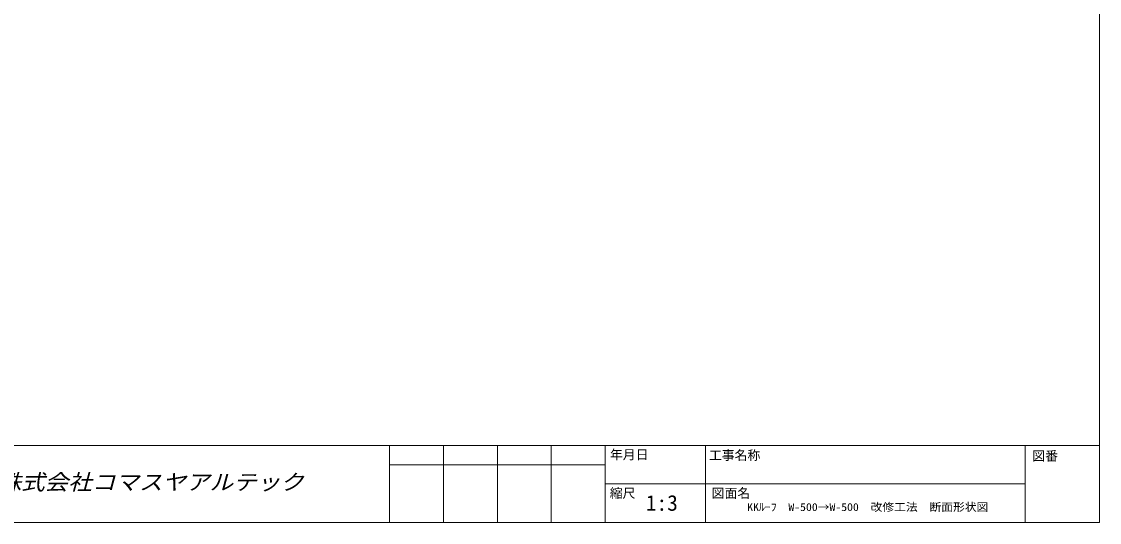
# Model space of a CAD drawing. Units: millimetres, scale not verified. Extents: x -567 to 567, y -401 to 401.
# Drawn here: x -188 to 567, y -401 to -50 of the extents above; entities that cross this region are included whole.
import ezdxf
from ezdxf.enums import TextEntityAlignment as Align

# ---------------------------------------------------------------- set-up
doc = ezdxf.new("R2010")
doc.units = ezdxf.units.MM
doc.header["$LTSCALE"] = 3
doc.layers.add('0-0_0', color=5, linetype='Continuous', lineweight=18)
doc.layers.add('0-3_LAYER004', color=7, linetype='Continuous', lineweight=18)
doc.styles.add('HG丸ｺﾞｼｯｸM-PRO', font='')
doc.styles.add('ＭＳ ゴシック', font='')
doc.styles.get('HG丸ｺﾞｼｯｸM-PRO').set_extended_font_data('HG丸ｺﾞｼｯｸM-PRO')
doc.styles.get('ＭＳ ゴシック').set_extended_font_data('MS Gothic')

msp = doc.modelspace()

# ---------------------------------------------------------------- linework, layer by layer
at = {"layer": '0-3_LAYER004'}
for p, q in [((-567, -346.95), (567, -346.95)), ((69.525, -346.95), (69.525, -400.95)), ((107.325, -346.95), (107.325, -400.95)), ((145.125, -346.95), (145.125, -400.95)), ((182.925, -346.95), (182.925, -400.95)), ((220.725, -346.95), (220.725, -400.95)), ((290.925, -346.95), (290.925, -400.95)), ((514.857, -346.95), (514.857, -400.95)), ((220.725, -360.45), (69.525, -360.45)), ((514.857, -373.95), (220.725, -373.95))]:
    msp.add_line(p, q, dxfattribs=at)
msp.add_lwpolyline([(-567, 400.95), (567, 400.95), (567, -400.95), (-567, -400.95)], close=True, dxfattribs=at)

# ---------------------------------------------------------------- texts
at = {"layer": '0-0_0', "color": 3, "style": 'HG丸ｺﾞｼｯｸM-PRO', "oblique": 15, "width": 1.1}
msp.add_text('株式会社コマスヤアルテック', height=11, dxfattribs=at).set_placement((-205.007, -381.45), align=Align.BOTTOM_LEFT)
at = {"layer": '0-0_0', "color": 4, "style": 'ＭＳ ゴシック', "width": 1.1}
msp.add_text('KKﾙｰﾌ\u3000W-500→W-500\u3000改修工法\u3000断面形状図', height=5.499, dxfattribs=at).set_placement((320.166, -394.575), align=Align.BOTTOM_LEFT)
at = {"layer": '0-3_LAYER004', "style": 'ＭＳ ゴシック'}
for s, height, p in [('年月日', 6.598, (224, -358.65)), ('工事名称', 6.598, (293.4, -359.05)), ('図番', 6.598, (520, -359.55)), ('縮尺', 6.598, (223.9, -385.65)), ('図面名', 6.598, (295.3, -385.65)), ('1:3', 11, (249.15, -396.05))]:
    msp.add_text(s, height=height, dxfattribs=at).set_placement(p, align=Align.BOTTOM_LEFT)

doc.saveas('drawing.dxf')
